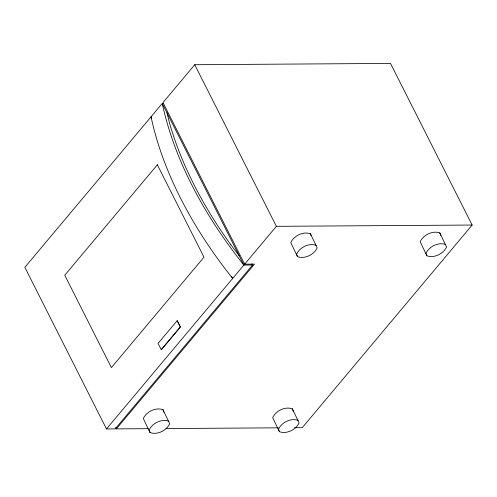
<?xml version="1.0" encoding="UTF-8"?>
<svg xmlns="http://www.w3.org/2000/svg" width="497" height="497" viewBox="0 0 497 497"><rect width="100%" height="100%" fill="white"/><g stroke="black" fill="none" stroke-linecap="round" stroke-linejoin="round"><path stroke-width="0.75" d="M294.522 427.718L302.269 427.662L472.15 225.042L390.512 63.423L194.731 64.709L162.997 102.562L244.636 264.18L254.476 264.118L116.335 428.886L115.633 427.507M161.276 349.733L158.04 343.415L177.162 320.658L180.355 326.976L161.276 349.733L180.355 326.976L177.118 320.658M163.699 103.444L162.252 103.457L24.85 267.336L106.488 428.954L243.89 265.075L252.575 265.013L251.923 263.733M244.636 264.18L276.369 226.328L472.15 225.042M252.575 265.013L115.174 428.899L106.488 428.954M116.335 428.886L148.094 428.681M165.917 428.563L278.252 427.824M439.839 232.931C432.564 230.291 423.351 234.87 420.158 241.741L426.892 255.812C434.167 258.452 443.374 253.874 446.567 247.009L439.839 232.931L440.74 235.46M445.666 244.481C438.391 241.834 429.184 246.413 425.991 253.284L426.892 255.812M310.457 233.789C303.182 231.142 293.975 235.721 290.776 242.592L297.51 256.663C304.785 259.304 313.998 254.725 317.192 247.86L310.457 233.789L311.134 235.684M316.291 245.332C309.016 242.685 299.803 247.264 296.61 254.135L297.51 256.663M292.354 408.838C285.079 406.198 275.872 410.777 272.679 417.642L279.413 431.713C286.682 434.359 295.895 429.781 299.088 422.91L292.354 408.838L293.261 411.367M298.188 420.381C290.913 417.741 281.7 422.32 278.506 429.191L279.413 431.713M162.979 409.69C155.704 407.049 146.491 411.628 143.298 418.493L150.032 432.57C157.307 435.21 166.52 430.632 169.713 423.761L162.979 409.69L163.88 412.218M168.812 421.232C161.537 418.592 152.324 423.171 149.131 430.042L150.032 432.57M230.838 244.76L239.144 255.675M194.731 64.709L276.369 226.328M243.89 265.075L162.252 103.457A349.851 211.244 40 0 0 243.872 265.075M151.728 118.156L151.051 116.814A349.851 211.244 40 0 0 232.671 278.438M231.67 276.419L232.689 278.432M166.992 112.85L169.738 123.803A346.577 209.268 40 0 0 230.832 244.76M157.344 164.805L64.747 275.251L111.396 367.6L203.994 257.16L157.344 164.805"/></g></svg>
